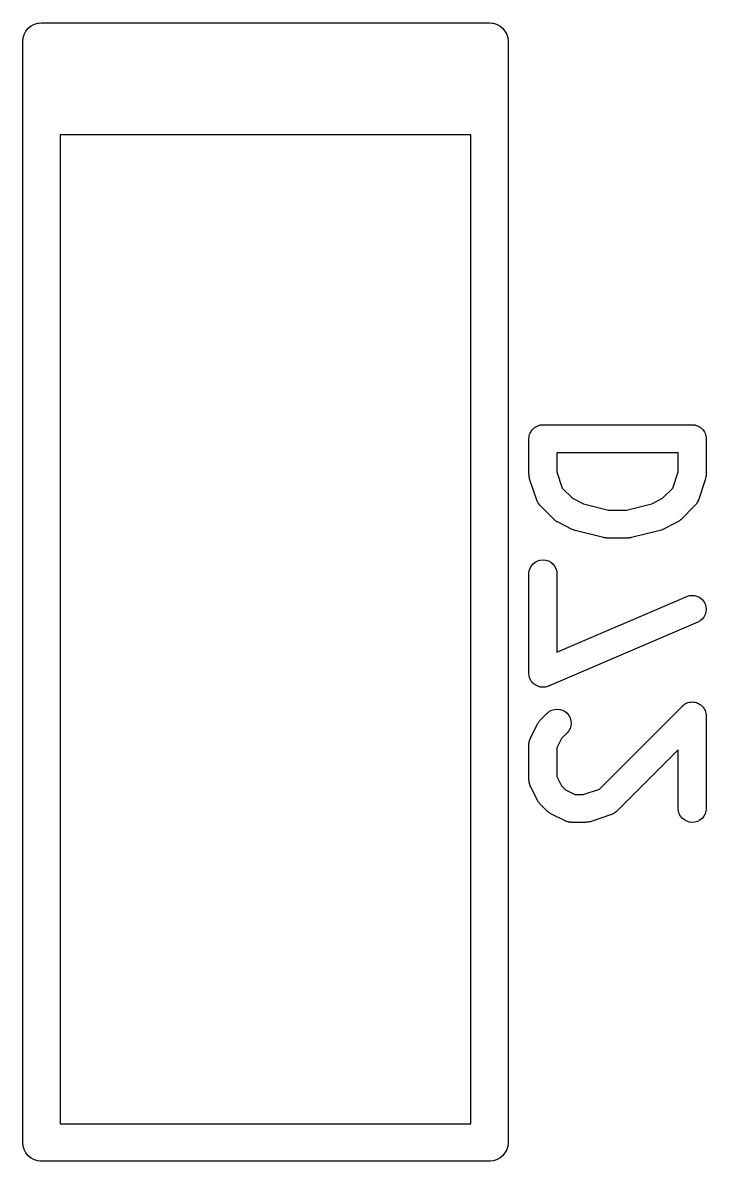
# Model space of a CAD drawing. Extents: x 0.4 to 23, y -16.1 to -0.4.
# Drawn here: x 8.2925 to 8.4367, y -5.0829 to -4.8427 of the extents above; entities that cross this region are included whole.
import ezdxf

# ---------------------------------------------------------------- set-up
doc = ezdxf.new("R2010")
doc.units = 0
doc.header["$MEASUREMENT"] = 0
doc.layers.add('BLACK', color=7, linetype='CONTINUOUS')

msp = doc.modelspace()

# ---------------------------------------------------------------- linework, layer by layer
at = {"layer": 'BLACK', "linetype": 'CONTINUOUS'}
for p, q in [((8.29284, -4.84518), (8.29321, -4.8445)), ((8.29321, -4.8445), (8.2937, -4.8439)), ((8.2937, -4.8439), (8.2943, -4.8434)), ((8.2943, -4.8434), (8.29498, -4.84304)), ((8.29498, -4.84304), (8.29572, -4.84281)), ((8.29572, -4.84281), (8.29592, -4.84279)), ((8.29592, -4.84279), (8.2965, -4.84274)), ((8.2965, -4.84274), (8.29669, -4.84276)), ((8.29669, -4.84276), (8.39079, -4.84276)), ((8.39079, -4.84276), (8.39098, -4.84274)), ((8.39098, -4.84274), (8.39156, -4.84279)), ((8.39156, -4.84279), (8.39176, -4.84281)), ((8.39176, -4.84281), (8.3925, -4.84304)), ((8.3925, -4.84304), (8.39318, -4.8434)), ((8.39318, -4.8434), (8.39378, -4.8439)), ((8.39378, -4.8439), (8.39427, -4.8445)), ((8.39427, -4.8445), (8.39464, -4.84518)), ((8.29254, -4.84669), (8.29262, -4.84592)), ((8.29256, -4.84689), (8.29254, -4.84669)), ((8.29256, -4.85044), (8.29256, -4.84689)), ((8.29262, -4.84592), (8.29284, -4.84518)), ((8.39464, -4.84518), (8.39486, -4.84592)), ((8.39486, -4.84592), (8.39494, -4.84669)), ((8.39494, -4.84669), (8.39492, -4.84689)), ((8.39492, -4.84689), (8.39492, -4.85044)), ((8.29254, -4.85063), (8.29256, -4.85044)), ((8.29256, -4.85082), (8.29254, -4.85063)), ((8.29256, -4.85437), (8.29256, -4.85082)), ((8.39492, -4.85044), (8.39494, -4.85063)), ((8.39494, -4.85063), (8.39492, -4.85082)), ((8.39492, -4.85082), (8.39492, -4.85437)), ((8.29254, -4.85457), (8.29256, -4.85437)), ((8.29256, -4.85476), (8.29254, -4.85457)), ((8.29256, -4.85831), (8.29256, -4.85476)), ((8.39492, -4.85437), (8.39494, -4.85457)), ((8.39494, -4.85457), (8.39492, -4.85476)), ((8.39492, -4.85476), (8.39492, -4.85831)), ((8.29254, -4.8585), (8.29256, -4.85831)), ((8.29256, -4.8587), (8.29254, -4.8585)), ((8.29256, -4.86225), (8.29256, -4.8587)), ((8.39492, -4.85831), (8.39494, -4.8585)), ((8.39494, -4.8585), (8.39492, -4.8587)), ((8.39492, -4.8587), (8.39492, -4.86225)), ((8.29254, -4.86244), (8.29256, -4.86225)), ((8.29256, -4.86263), (8.29254, -4.86244)), ((8.29256, -5.07878), (8.29256, -4.86263)), ((8.39492, -4.86225), (8.39494, -4.86244)), ((8.39494, -4.86244), (8.39492, -4.86263)), ((8.39492, -4.86263), (8.39492, -5.07878)), ((8.30043, -4.86638), (8.30043, -5.07504)), ((8.38705, -4.86638), (8.30043, -4.86638)), ((8.38705, -5.07504), (8.38705, -4.86638)), ((8.39984, -4.92883), (8.40002, -4.92861)), ((8.40002, -4.92861), (8.4002, -4.9284)), ((8.4002, -4.9284), (8.40021, -4.92839)), ((8.40021, -4.92839), (8.40043, -4.92821)), ((8.40021, -4.92839), (8.40021, -4.92839)), ((8.40043, -4.92821), (8.40065, -4.92804)), ((8.40065, -4.92803), (8.40066, -4.92802)), ((8.40065, -4.92804), (8.40065, -4.92803)), ((8.40066, -4.92802), (8.40091, -4.9279)), ((8.40091, -4.9279), (8.40115, -4.92776)), ((8.40115, -4.92776), (8.40116, -4.92776)), ((8.40116, -4.92776), (8.40117, -4.92776)), ((8.40117, -4.92776), (8.40144, -4.92768)), ((8.40144, -4.92768), (8.40171, -4.9276)), ((8.40171, -4.9276), (8.40172, -4.9276)), ((8.40172, -4.9276), (8.40173, -4.92759)), ((8.40173, -4.92759), (8.402, -4.92757)), ((8.402, -4.92757), (8.40228, -4.92754)), ((8.40228, -4.92754), (8.43378, -4.92754)), ((8.43378, -4.92754), (8.4338, -4.92754)), ((8.4338, -4.92754), (8.4338, -4.92754)), ((8.4338, -4.92754), (8.4338, -4.92754)), ((8.4338, -4.92754), (8.43382, -4.92754)), ((8.43382, -4.92754), (8.43409, -4.92757)), ((8.43409, -4.92757), (8.43437, -4.9276)), ((8.43437, -4.9276), (8.43438, -4.92761)), ((8.43438, -4.92761), (8.43439, -4.92761)), ((8.43439, -4.92761), (8.43465, -4.92769)), ((8.43465, -4.92769), (8.43492, -4.92777)), ((8.43492, -4.92777), (8.43493, -4.92778)), ((8.43493, -4.92778), (8.43494, -4.92778)), ((8.43494, -4.92778), (8.43518, -4.92792)), ((8.43518, -4.92792), (8.43543, -4.92805)), ((8.43543, -4.92805), (8.43543, -4.92805)), ((8.43543, -4.92805), (8.43544, -4.92806)), ((8.43544, -4.92806), (8.43566, -4.92824)), ((8.43566, -4.92824), (8.43587, -4.92841)), ((8.43587, -4.92841), (8.43588, -4.92842)), ((8.43588, -4.92842), (8.43589, -4.92843)), ((8.43589, -4.92843), (8.43606, -4.92864)), ((8.43606, -4.92864), (8.43624, -4.92886)), ((8.39933, -4.93045), (8.39936, -4.93018)), ((8.39933, -4.93047), (8.39933, -4.93045)), ((8.39933, -4.93049), (8.39933, -4.93047)), ((8.39933, -4.93047), (8.39933, -4.93047)), ((8.39933, -4.93047), (8.39933, -4.93047)), ((8.39933, -4.93799), (8.39933, -4.93049)), ((8.39936, -4.93018), (8.39939, -4.9299)), ((8.39939, -4.92988), (8.39948, -4.92962)), ((8.39939, -4.92989), (8.39939, -4.92988)), ((8.39939, -4.9299), (8.39939, -4.92989)), ((8.39948, -4.92962), (8.39956, -4.92935)), ((8.39956, -4.92934), (8.39957, -4.92933)), ((8.39956, -4.92935), (8.39956, -4.92934)), ((8.39957, -4.92933), (8.3997, -4.92909)), ((8.3997, -4.92909), (8.39983, -4.92884)), ((8.39983, -4.92884), (8.39984, -4.92884)), ((8.39984, -4.92884), (8.39984, -4.92883)), ((8.43624, -4.92886), (8.43624, -4.92887)), ((8.43624, -4.92887), (8.43625, -4.92888)), ((8.43625, -4.92888), (8.43638, -4.92912)), ((8.43638, -4.92912), (8.43651, -4.92937)), ((8.43651, -4.92937), (8.43651, -4.92938)), ((8.43651, -4.92938), (8.43651, -4.92939)), ((8.43651, -4.92939), (8.43659, -4.92966)), ((8.43659, -4.92966), (8.43667, -4.92992)), ((8.43667, -4.92992), (8.43667, -4.92993)), ((8.43667, -4.92993), (8.43668, -4.92994)), ((8.43668, -4.92994), (8.4367, -4.93022)), ((8.4367, -4.93022), (8.43673, -4.93049)), ((8.43673, -4.93049), (8.43673, -4.93799)), ((8.40523, -4.93345), (8.40523, -4.93751)), ((8.43082, -4.93345), (8.40523, -4.93345)), ((8.43082, -4.93751), (8.43082, -4.93345)), ((8.39934, -4.93816), (8.39933, -4.93799)), ((8.39935, -4.93832), (8.39934, -4.93816)), ((8.40523, -4.93751), (8.40636, -4.9409)), ((8.4297, -4.9409), (8.43082, -4.93751)), ((8.43671, -4.9382), (8.4367, -4.93837)), ((8.43673, -4.93804), (8.43671, -4.9382)), ((8.43673, -4.93799), (8.43673, -4.93804)), ((8.39937, -4.93844), (8.39935, -4.93832)), ((8.39938, -4.93857), (8.39937, -4.93844)), ((8.39943, -4.93873), (8.39938, -4.93857)), ((8.39947, -4.93889), (8.39943, -4.93873)), ((8.39948, -4.93893), (8.39947, -4.93889)), ((8.40098, -4.94343), (8.39948, -4.93893)), ((8.43658, -4.93893), (8.43508, -4.94343)), ((8.43661, -4.93877), (8.43658, -4.93893)), ((8.43666, -4.93861), (8.43661, -4.93877)), ((8.43668, -4.93849), (8.43666, -4.93861)), ((8.4367, -4.93837), (8.43668, -4.93849)), ((8.40636, -4.9409), (8.40853, -4.94307)), ((8.40853, -4.94307), (8.41081, -4.94421)), ((8.42525, -4.94421), (8.42753, -4.94307)), ((8.42753, -4.94307), (8.4297, -4.9409)), ((8.40101, -4.94351), (8.40098, -4.94343)), ((8.40104, -4.94359), (8.40101, -4.94351)), ((8.40113, -4.94377), (8.40104, -4.94359)), ((8.40121, -4.94395), (8.40113, -4.94377)), ((8.40126, -4.94402), (8.40121, -4.94395)), ((8.4013, -4.9441), (8.40126, -4.94402)), ((8.40143, -4.94426), (8.4013, -4.9441)), ((8.40155, -4.94442), (8.40143, -4.94426)), ((8.40161, -4.94448), (8.40155, -4.94442)), ((8.40166, -4.94455), (8.40161, -4.94448)), ((8.40169, -4.94458), (8.40166, -4.94455)), ((8.40469, -4.94758), (8.40169, -4.94458)), ((8.41081, -4.94421), (8.41614, -4.94554)), ((8.41991, -4.94554), (8.42525, -4.94421)), ((8.43436, -4.94458), (8.43136, -4.94758)), ((8.43442, -4.94451), (8.43436, -4.94458)), ((8.43448, -4.94446), (8.43442, -4.94451)), ((8.4346, -4.94429), (8.43448, -4.94446)), ((8.43473, -4.94414), (8.4346, -4.94429)), ((8.43477, -4.94406), (8.43473, -4.94414)), ((8.43482, -4.94399), (8.43477, -4.94406)), ((8.43491, -4.94381), (8.43482, -4.94399)), ((8.435, -4.94363), (8.43491, -4.94381)), ((8.43503, -4.94355), (8.435, -4.94363)), ((8.43506, -4.94347), (8.43503, -4.94355)), ((8.43508, -4.94343), (8.43506, -4.94347)), ((8.40482, -4.94769), (8.40469, -4.94758)), ((8.40494, -4.9478), (8.40482, -4.94769)), ((8.40504, -4.94787), (8.40494, -4.9478)), ((8.40514, -4.94795), (8.40504, -4.94787)), ((8.41614, -4.94554), (8.41991, -4.94554)), ((8.43098, -4.94789), (8.43088, -4.94797)), ((8.43108, -4.94783), (8.43098, -4.94789)), ((8.43121, -4.94771), (8.43108, -4.94783)), ((8.43133, -4.94761), (8.43121, -4.94771)), ((8.43136, -4.94758), (8.43133, -4.94761)), ((8.40528, -4.94803), (8.40514, -4.94795)), ((8.40542, -4.94812), (8.40528, -4.94803)), ((8.40546, -4.94813), (8.40542, -4.94812)), ((8.40846, -4.94963), (8.40546, -4.94813)), ((8.40847, -4.94964), (8.40846, -4.94963)), ((8.40848, -4.94965), (8.40847, -4.94964)), ((8.40874, -4.94974), (8.40848, -4.94965)), ((8.409, -4.94984), (8.40874, -4.94974)), ((8.40901, -4.94984), (8.409, -4.94984)), ((8.40902, -4.94985), (8.40901, -4.94984)), ((8.40906, -4.94986), (8.40902, -4.94985)), ((8.41506, -4.95136), (8.40906, -4.94986)), ((8.42699, -4.94986), (8.42099, -4.95136)), ((8.42701, -4.94985), (8.42699, -4.94986)), ((8.42702, -4.94985), (8.42701, -4.94985)), ((8.42728, -4.94976), (8.42702, -4.94985)), ((8.42754, -4.94966), (8.42728, -4.94976)), ((8.42755, -4.94966), (8.42754, -4.94966)), ((8.42756, -4.94965), (8.42755, -4.94966)), ((8.4276, -4.94963), (8.42756, -4.94965)), ((8.4306, -4.94813), (8.4276, -4.94963)), ((8.43074, -4.94805), (8.4306, -4.94813)), ((8.43088, -4.94797), (8.43074, -4.94805)), ((8.41511, -4.95137), (8.41506, -4.95136)), ((8.41516, -4.95138), (8.41511, -4.95137)), ((8.4154, -4.95141), (8.41516, -4.95138)), ((8.41563, -4.95144), (8.4154, -4.95141)), ((8.41568, -4.95144), (8.41563, -4.95144)), ((8.41574, -4.95145), (8.41568, -4.95144)), ((8.41578, -4.95145), (8.41574, -4.95145)), ((8.42028, -4.95145), (8.41578, -4.95145)), ((8.42033, -4.95144), (8.42028, -4.95145)), ((8.42038, -4.95144), (8.42033, -4.95144)), ((8.42062, -4.95141), (8.42038, -4.95144)), ((8.42085, -4.95139), (8.42062, -4.95141)), ((8.4209, -4.95137), (8.42085, -4.95139)), ((8.42095, -4.95137), (8.4209, -4.95137)), ((8.42099, -4.95136), (8.42095, -4.95137)), ((8.39957, -4.95783), (8.39984, -4.95732)), ((8.39984, -4.95732), (8.40021, -4.95688)), ((8.40021, -4.95688), (8.40066, -4.95652)), ((8.40066, -4.95652), (8.40117, -4.95625)), ((8.40117, -4.95625), (8.40173, -4.95609)), ((8.40173, -4.95609), (8.4023, -4.95604)), ((8.4023, -4.95604), (8.40287, -4.9561)), ((8.40287, -4.9561), (8.40342, -4.95627)), ((8.40342, -4.95627), (8.40393, -4.95654)), ((8.40393, -4.95654), (8.40437, -4.95691)), ((8.40437, -4.95691), (8.40474, -4.95736)), ((8.40474, -4.95736), (8.40501, -4.95787)), ((8.39933, -4.95895), (8.39939, -4.95838)), ((8.39933, -4.95899), (8.39933, -4.95895)), ((8.39933, -4.97999), (8.39933, -4.95899)), ((8.39939, -4.95838), (8.39957, -4.95783)), ((8.40501, -4.95787), (8.40518, -4.95842)), ((8.40518, -4.95842), (8.40523, -4.95899)), ((8.40523, -4.95899), (8.40523, -4.97551)), ((8.40523, -4.97551), (8.43261, -4.96378)), ((8.43261, -4.96378), (8.43265, -4.96376)), ((8.43265, -4.96376), (8.4332, -4.96359)), ((8.4332, -4.96359), (8.43378, -4.96354)), ((8.43378, -4.96354), (8.43435, -4.96359)), ((8.43435, -4.96359), (8.4349, -4.96376)), ((8.4349, -4.96376), (8.43541, -4.96403)), ((8.43541, -4.96403), (8.43586, -4.9644)), ((8.43586, -4.9644), (8.43622, -4.96484)), ((8.43622, -4.96484), (8.4365, -4.96535)), ((8.4365, -4.96535), (8.43667, -4.9659)), ((8.43668, -4.96704), (8.43651, -4.9676)), ((8.43667, -4.9659), (8.43673, -4.96647)), ((8.43673, -4.96647), (8.43668, -4.96704)), ((8.43494, -4.9692), (8.40344, -4.9827)), ((8.43544, -4.96893), (8.43494, -4.9692)), ((8.43589, -4.96856), (8.43544, -4.96893)), ((8.43625, -4.96811), (8.43589, -4.96856)), ((8.43651, -4.9676), (8.43625, -4.96811)), ((8.39933, -4.98), (8.39933, -4.97999)), ((8.39933, -4.98001), (8.39933, -4.98)), ((8.39936, -4.98029), (8.39933, -4.98001)), ((8.39938, -4.98056), (8.39936, -4.98029)), ((8.39939, -4.98057), (8.39938, -4.98056)), ((8.39939, -4.98058), (8.39939, -4.98057)), ((8.39947, -4.98084), (8.39939, -4.98058)), ((8.39955, -4.98111), (8.39947, -4.98084)), ((8.39955, -4.98112), (8.39955, -4.98111)), ((8.39956, -4.98113), (8.39955, -4.98112)), ((8.39969, -4.98138), (8.39956, -4.98113)), ((8.39982, -4.98162), (8.39969, -4.98138)), ((8.39983, -4.98163), (8.39982, -4.98162)), ((8.39983, -4.98164), (8.39983, -4.98163)), ((8.40001, -4.98185), (8.39983, -4.98164)), ((8.40018, -4.98207), (8.40001, -4.98185)), ((8.40019, -4.98208), (8.40018, -4.98207)), ((8.4002, -4.98208), (8.40019, -4.98208)), ((8.40041, -4.98226), (8.4002, -4.98208)), ((8.40063, -4.98244), (8.40041, -4.98226)), ((8.40064, -4.98244), (8.40063, -4.98244)), ((8.40065, -4.98245), (8.40064, -4.98244)), ((8.40089, -4.98258), (8.40065, -4.98245)), ((8.40114, -4.98271), (8.40089, -4.98258)), ((8.40115, -4.98271), (8.40114, -4.98271)), ((8.40115, -4.98272), (8.40115, -4.98271)), ((8.40142, -4.9828), (8.40115, -4.98272)), ((8.40169, -4.98288), (8.40142, -4.9828)), ((8.4017, -4.98288), (8.40169, -4.98288)), ((8.40171, -4.98289), (8.4017, -4.98288)), ((8.40199, -4.98291), (8.40171, -4.98289)), ((8.40226, -4.98294), (8.40199, -4.98291)), ((8.40227, -4.98294), (8.40226, -4.98294)), ((8.40228, -4.98294), (8.40227, -4.98294)), ((8.40256, -4.98291), (8.40228, -4.98294)), ((8.40283, -4.98289), (8.40256, -4.98291)), ((8.40284, -4.98289), (8.40283, -4.98289)), ((8.40285, -4.98289), (8.40284, -4.98289)), ((8.40312, -4.98281), (8.40285, -4.98289)), ((8.40339, -4.98273), (8.40312, -4.98281)), ((8.4034, -4.98272), (8.40339, -4.98272)), ((8.40339, -4.98272), (8.40339, -4.98273)), ((8.40344, -4.9827), (8.4034, -4.98272)), ((8.43242, -4.98638), (8.43267, -4.98625)), ((8.43267, -4.98625), (8.43267, -4.98625)), ((8.43267, -4.98625), (8.43268, -4.98625)), ((8.43268, -4.98625), (8.43295, -4.98617)), ((8.43295, -4.98617), (8.43322, -4.98609)), ((8.43322, -4.98609), (8.43323, -4.98609)), ((8.43323, -4.98609), (8.43352, -4.98606)), ((8.43323, -4.98609), (8.43323, -4.98609)), ((8.43352, -4.98606), (8.4338, -4.98603)), ((8.4338, -4.98603), (8.4338, -4.98604)), ((8.4338, -4.98604), (8.43381, -4.98604)), ((8.43381, -4.98604), (8.43409, -4.98607)), ((8.43409, -4.98607), (8.43437, -4.9861)), ((8.43437, -4.9861), (8.43437, -4.9861)), ((8.43437, -4.9861), (8.43438, -4.9861)), ((8.43438, -4.9861), (8.43465, -4.98618)), ((8.43465, -4.98618), (8.43492, -4.98627)), ((8.43492, -4.98627), (8.43492, -4.98627)), ((8.43492, -4.98627), (8.43493, -4.98627)), ((8.43493, -4.98627), (8.43518, -4.98641)), ((8.40169, -4.9899), (8.40319, -4.9884)), ((8.40319, -4.9884), (8.40322, -4.98837)), ((8.40322, -4.98837), (8.40367, -4.98801)), ((8.40367, -4.98801), (8.40418, -4.98775)), ((8.40418, -4.98775), (8.40474, -4.98759)), ((8.40474, -4.98759), (8.40531, -4.98753)), ((8.40531, -4.98753), (8.40588, -4.9876)), ((8.40588, -4.9876), (8.40643, -4.98777)), ((8.40643, -4.98777), (8.40694, -4.98805)), ((8.40694, -4.98805), (8.40738, -4.98841)), ((8.40738, -4.98841), (8.40774, -4.98886)), ((8.41418, -5.0044), (8.43169, -4.9869)), ((8.43169, -4.9869), (8.43171, -4.98688)), ((8.43171, -4.98688), (8.43172, -4.98687)), ((8.43171, -4.98688), (8.43171, -4.98688)), ((8.43171, -4.98688), (8.43171, -4.98688)), ((8.43172, -4.98687), (8.43194, -4.98669)), ((8.43194, -4.98669), (8.43216, -4.98652)), ((8.43216, -4.98652), (8.43216, -4.98651)), ((8.43216, -4.98651), (8.43217, -4.98651)), ((8.43217, -4.98651), (8.43242, -4.98638)), ((8.43518, -4.98641), (8.43543, -4.98654)), ((8.43543, -4.98654), (8.43543, -4.98654)), ((8.43543, -4.98654), (8.43544, -4.98655)), ((8.43544, -4.98655), (8.43565, -4.98673)), ((8.43565, -4.98673), (8.43587, -4.98691)), ((8.43587, -4.98691), (8.43587, -4.98691)), ((8.43587, -4.98691), (8.43588, -4.98691)), ((8.43588, -4.98691), (8.43606, -4.98713)), ((8.43606, -4.98713), (8.43624, -4.98735)), ((8.43624, -4.98735), (8.43624, -4.98736)), ((8.43624, -4.98736), (8.43624, -4.98736)), ((8.43624, -4.98736), (8.43637, -4.98761)), ((8.43637, -4.98761), (8.43651, -4.98786)), ((8.43651, -4.98786), (8.43651, -4.98787)), ((8.43651, -4.98787), (8.43651, -4.98787)), ((8.43651, -4.98787), (8.43659, -4.98814)), ((8.43659, -4.98814), (8.43667, -4.98841)), ((8.43667, -4.98841), (8.43667, -4.98842)), ((8.43667, -4.98842), (8.43667, -4.98842)), ((8.43667, -4.98842), (8.4367, -4.98871)), ((8.4367, -4.98871), (8.43673, -4.98899)), ((8.39964, -4.99367), (8.40114, -4.99067)), ((8.40114, -4.99067), (8.40116, -4.99063)), ((8.40116, -4.99063), (8.40125, -4.99049)), ((8.40125, -4.99049), (8.40133, -4.99034)), ((8.40133, -4.99034), (8.4014, -4.99025)), ((8.4014, -4.99025), (8.40147, -4.99015)), ((8.40147, -4.99015), (8.40159, -4.99003)), ((8.40159, -4.99003), (8.40169, -4.9899)), ((8.40774, -4.98886), (8.40801, -4.98937)), ((8.40801, -4.98937), (8.40818, -4.98992)), ((8.40817, -4.99107), (8.40801, -4.99162)), ((8.40823, -4.9905), (8.40817, -4.99107)), ((8.40818, -4.98992), (8.40823, -4.9905)), ((8.43673, -4.98899), (8.43673, -5.00849)), ((8.40737, -4.99258), (8.40621, -4.99374)), ((8.40773, -4.99213), (8.40737, -4.99258)), ((8.40801, -4.99162), (8.40773, -4.99213)), ((8.39933, -4.99477), (8.39937, -4.99457)), ((8.39934, -4.99486), (8.39933, -4.99477)), ((8.39933, -4.99495), (8.39934, -4.99486)), ((8.39933, -4.99499), (8.39933, -4.99495)), ((8.39933, -5.00249), (8.39933, -4.99499)), ((8.39937, -4.99457), (8.39939, -4.99437)), ((8.39939, -4.99437), (8.39942, -4.99429)), ((8.39942, -4.99429), (8.39943, -4.9942)), ((8.39943, -4.9942), (8.3995, -4.99402)), ((8.3995, -4.99402), (8.39957, -4.99382)), ((8.39957, -4.99382), (8.39961, -4.99375)), ((8.39961, -4.99375), (8.39964, -4.99367)), ((8.40621, -4.99374), (8.40523, -4.99568)), ((8.40523, -4.99568), (8.40523, -5.00179)), ((8.43082, -4.99612), (8.41787, -5.00907)), ((8.43082, -5.00849), (8.43082, -4.99612)), ((8.39934, -5.00257), (8.39933, -5.00249)), ((8.39933, -5.00266), (8.39934, -5.00257)), ((8.39936, -5.00286), (8.39933, -5.00266)), ((8.39938, -5.00306), (8.39936, -5.00286)), ((8.39941, -5.00314), (8.39938, -5.00306)), ((8.39942, -5.00323), (8.39941, -5.00314)), ((8.40523, -5.00179), (8.40621, -5.00374)), ((8.39949, -5.00342), (8.39942, -5.00323)), ((8.39955, -5.00361), (8.39949, -5.00342)), ((8.39959, -5.00369), (8.39955, -5.00361)), ((8.39962, -5.00377), (8.39959, -5.00369)), ((8.39964, -5.00381), (8.39962, -5.00377)), ((8.40114, -5.00681), (8.39964, -5.00381)), ((8.40621, -5.00374), (8.40703, -5.00456)), ((8.40703, -5.00456), (8.40898, -5.00553)), ((8.40898, -5.00553), (8.4108, -5.00553)), ((8.4108, -5.00553), (8.41418, -5.0044)), ((8.40123, -5.00695), (8.40114, -5.00681)), ((8.4013, -5.00709), (8.40123, -5.00695)), ((8.40138, -5.00719), (8.4013, -5.00709)), ((8.40145, -5.00729), (8.40138, -5.00719)), ((8.40156, -5.00741), (8.40145, -5.00729)), ((8.40166, -5.00754), (8.40156, -5.00741)), ((8.40169, -5.00757), (8.40166, -5.00754)), ((8.40319, -5.00907), (8.40169, -5.00757)), ((8.40332, -5.00918), (8.40319, -5.00907)), ((8.40344, -5.00929), (8.40332, -5.00918)), ((8.40354, -5.00936), (8.40344, -5.00929)), ((8.40364, -5.00944), (8.40354, -5.00936)), ((8.40378, -5.00952), (8.40364, -5.00944)), ((8.40392, -5.00961), (8.40378, -5.00952)), ((8.40396, -5.00963), (8.40392, -5.00961)), ((8.40696, -5.01113), (8.40396, -5.00963)), ((8.41671, -5.00979), (8.41221, -5.01129)), ((8.41679, -5.00975), (8.41671, -5.00979)), ((8.41687, -5.00973), (8.41679, -5.00975)), ((8.41705, -5.00963), (8.41687, -5.00973)), ((8.41724, -5.00955), (8.41705, -5.00963)), ((8.41731, -5.0095), (8.41724, -5.00955)), ((8.41739, -5.00946), (8.41731, -5.0095)), ((8.41754, -5.00934), (8.41739, -5.00946)), ((8.41771, -5.00922), (8.41754, -5.00934)), ((8.41777, -5.00916), (8.41771, -5.00922)), ((8.41784, -5.0091), (8.41777, -5.00916)), ((8.41787, -5.00907), (8.41784, -5.0091)), ((8.43088, -5.00906), (8.43082, -5.00849)), ((8.43105, -5.00961), (8.43088, -5.00906)), ((8.43132, -5.01012), (8.43105, -5.00961)), ((8.43168, -5.01057), (8.43132, -5.01012)), ((8.43621, -5.01015), (8.43584, -5.01059)), ((8.43649, -5.00965), (8.43621, -5.01015)), ((8.43666, -5.0091), (8.43649, -5.00965)), ((8.43673, -5.00853), (8.43666, -5.0091)), ((8.43673, -5.00849), (8.43673, -5.00853)), ((8.40704, -5.01116), (8.40696, -5.01113)), ((8.40712, -5.0112), (8.40704, -5.01116)), ((8.40731, -5.01126), (8.40712, -5.0112)), ((8.4075, -5.01133), (8.40731, -5.01126)), ((8.40758, -5.01135), (8.4075, -5.01133)), ((8.40767, -5.01137), (8.40758, -5.01135)), ((8.40787, -5.0114), (8.40767, -5.01137)), ((8.40806, -5.01143), (8.40787, -5.0114)), ((8.40815, -5.01143), (8.40806, -5.01143)), ((8.40824, -5.01144), (8.40815, -5.01143)), ((8.40828, -5.01144), (8.40824, -5.01144)), ((8.41128, -5.01144), (8.40828, -5.01144)), ((8.41144, -5.01142), (8.41128, -5.01144)), ((8.41161, -5.01142), (8.41144, -5.01142)), ((8.41173, -5.01139), (8.41161, -5.01142)), ((8.41185, -5.01138), (8.41173, -5.01139)), ((8.41201, -5.01133), (8.41185, -5.01138)), ((8.41217, -5.0113), (8.41201, -5.01133)), ((8.41221, -5.01129), (8.41217, -5.0113)), ((8.43212, -5.01093), (8.43168, -5.01057)), ((8.43263, -5.01121), (8.43212, -5.01093)), ((8.43318, -5.01138), (8.43263, -5.01121)), ((8.43376, -5.01144), (8.43318, -5.01138)), ((8.43433, -5.01139), (8.43376, -5.01144)), ((8.43488, -5.01122), (8.43433, -5.01139)), ((8.43539, -5.01096), (8.43488, -5.01122)), ((8.43584, -5.01059), (8.43539, -5.01096)), ((8.30043, -5.07504), (8.38705, -5.07504)), ((8.29254, -5.07898), (8.29256, -5.07878)), ((8.29262, -5.07975), (8.29254, -5.07898)), ((8.29284, -5.08049), (8.29262, -5.07975)), ((8.39486, -5.07975), (8.39464, -5.08049)), ((8.39494, -5.07898), (8.39486, -5.07975)), ((8.39492, -5.07878), (8.39494, -5.07898)), ((8.29321, -5.08117), (8.29284, -5.08049)), ((8.2937, -5.08177), (8.29321, -5.08117)), ((8.2943, -5.08227), (8.2937, -5.08177)), ((8.29498, -5.08263), (8.2943, -5.08227)), ((8.39318, -5.08227), (8.3925, -5.08263)), ((8.39378, -5.08177), (8.39318, -5.08227)), ((8.39427, -5.08117), (8.39378, -5.08177)), ((8.39464, -5.08049), (8.39427, -5.08117)), ((8.29572, -5.08286), (8.29498, -5.08263)), ((8.2963, -5.08291), (8.29572, -5.08286)), ((8.2965, -5.08293), (8.2963, -5.08291)), ((8.29669, -5.08291), (8.2965, -5.08293)), ((8.39079, -5.08291), (8.29669, -5.08291)), ((8.39098, -5.08293), (8.39079, -5.08291)), ((8.39118, -5.08291), (8.39098, -5.08293)), ((8.39176, -5.08286), (8.39118, -5.08291)), ((8.3925, -5.08263), (8.39176, -5.08286))]:
    msp.add_line(p, q, dxfattribs=at)

doc.saveas('drawing.dxf')
